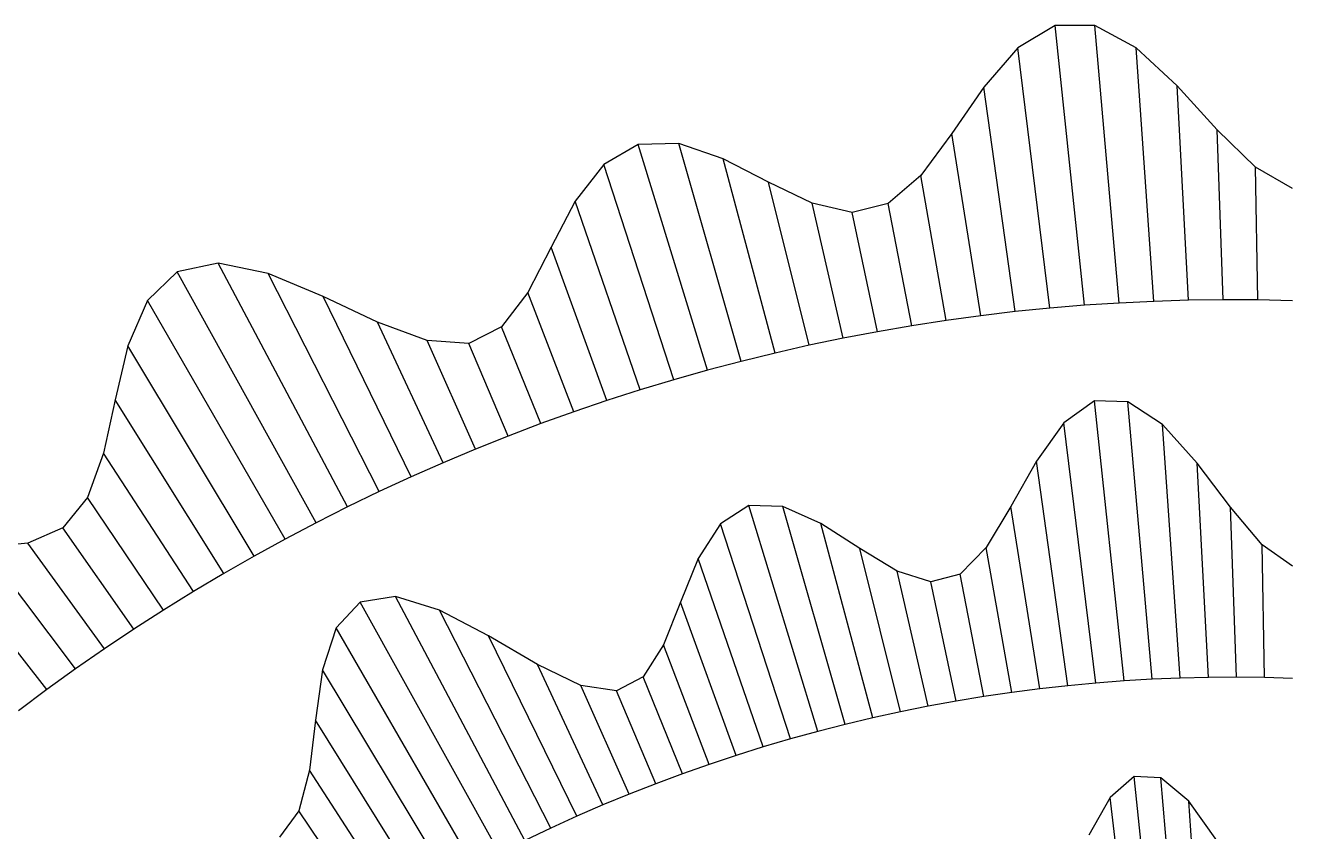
# Model space of a CAD drawing. Header units: metres. Extents: x -31.1 to 29.2, y -27.3 to 29.9.
# Drawn here: x -16.77 to -0.01, y 19.22 to 29.9 of the extents above; entities that cross this region are included whole.
import ezdxf

# ---------------------------------------------------------------- set-up
doc = ezdxf.new("R2010")
doc.units = ezdxf.units.M
for name, color, linetype in [('Fill', 3, 'Continuous'), ('Inner', 2, 'Continuous'), ('Outer', 1, 'Continuous')]:
    doc.layers.add(name, color=color, linetype=linetype)

msp = doc.modelspace()

# ---------------------------------------------------------------- linework, layer by layer
at = {"layer": 'Fill'}
for p, q in [((-2.753, 26.189), (-3.142, 29.895)), ((-2.294, 26.219), (-2.615, 29.894)), ((-3.211, 26.151), (-3.634, 29.597)), ((-1.835, 26.241), (-2.07, 29.599)), ((-3.669, 26.105), (-4.086, 29.076)), ((-1.376, 26.256), (-1.525, 29.092)), ((-0.917, 26.262), (-0.996, 28.513)), ((-7.297, 25.447), (-8.124, 28.33)), ((-4.126, 26.05), (-4.508, 28.462)), ((-7.744, 25.329), (-8.658, 28.318)), ((-8.189, 25.203), (-9.115, 28.053)), ((-6.848, 25.557), (-7.537, 28.13)), ((-0.458, 26.26), (-0.489, 28.018)), ((-4.582, 25.988), (-4.921, 27.907)), ((-6.397, 25.659), (-6.936, 27.821)), ((-8.632, 25.069), (-9.492, 27.566)), ((-5.946, 25.753), (-6.358, 27.541)), ((-5.038, 25.918), (-5.353, 27.537)), ((-5.492, 25.839), (-5.828, 27.419)), ((-9.073, 24.928), (-9.812, 26.957)), ((-12.506, 23.521), (-14.221, 26.746)), ((-12.922, 23.311), (-14.763, 26.633)), ((-12.087, 23.723), (-13.558, 26.61)), ((-9.512, 24.779), (-10.119, 26.36)), ((-13.333, 23.094), (-15.156, 26.251)), ((-11.666, 23.918), (-12.831, 26.307)), ((-11.24, 24.105), (-12.108, 25.965)), ((-9.948, 24.622), (-10.467, 25.906)), ((-13.742, 22.87), (-15.413, 25.651)), ((-10.812, 24.285), (-11.452, 25.721)), ((-10.382, 24.457), (-10.903, 25.685)), ((-14.146, 22.638), (-15.582, 24.936)), ((-2.23, 21.216), (-2.619, 24.923)), ((-1.858, 21.238), (-2.18, 24.913)), ((-2.602, 21.188), (-3.025, 24.635)), ((-1.486, 21.254), (-1.721, 24.611)), ((-14.546, 22.399), (-15.735, 24.23)), ((-2.973, 21.153), (-3.39, 24.124)), ((-1.114, 21.262), (-1.263, 24.098)), ((-14.943, 22.154), (-15.948, 23.644)), ((-6.282, 20.547), (-7.196, 23.537)), ((-5.919, 20.64), (-6.745, 23.524)), ((-3.344, 21.112), (-3.726, 23.524)), ((-0.743, 21.265), (-0.821, 23.516)), ((-6.644, 20.448), (-7.57, 23.297)), ((-5.554, 20.727), (-6.243, 23.3)), ((-15.335, 21.901), (-16.276, 23.245)), ((-16.486, 21.101), (-17.947, 22.972)), ((-16.107, 21.375), (-17.317, 22.98)), ((-15.723, 21.641), (-16.74, 23.041)), ((-5.188, 20.807), (-5.727, 22.969)), ((-3.714, 21.064), (-4.053, 22.983)), ((-0.371, 21.261), (-0.402, 23.019)), ((-7.004, 20.342), (-7.864, 22.839)), ((-4.821, 20.881), (-5.233, 22.669)), ((-4.084, 21.01), (-4.399, 22.629)), ((-4.453, 20.949), (-4.788, 22.528)), ((-10.159, 19.106), (-11.874, 22.332)), ((-10.497, 18.938), (-12.339, 22.26)), ((-9.818, 19.268), (-11.288, 22.155)), ((-7.363, 20.229), (-8.102, 22.259)), ((-10.833, 18.764), (-12.656, 21.921)), ((-9.474, 19.424), (-10.639, 21.813)), ((-7.72, 20.111), (-8.327, 21.693)), ((-11.166, 18.584), (-12.837, 21.365)), ((-9.127, 19.574), (-9.994, 21.433)), ((-8.779, 19.717), (-9.418, 21.154)), ((-8.075, 19.986), (-8.594, 21.27)), ((-8.428, 19.855), (-8.949, 21.083)), ((-11.496, 18.398), (-12.932, 20.696)), ((-11.823, 18.206), (-13.012, 20.036)), ((-1.707, 16.244), (-2.097, 19.95)), ((-1.422, 16.257), (-1.744, 19.932)), ((-1.992, 16.225), (-2.415, 19.672)), ((-1.137, 16.266), (-1.372, 19.623)), ((-12.147, 18.009), (-13.152, 19.498))]:
    msp.add_line(p, q, dxfattribs=at)
at = {"layer": 'Inner'}
for p, q in [((-3.211, 26.151), (-3.669, 26.105)), ((-2.753, 26.189), (-3.211, 26.151)), ((-2.294, 26.219), (-2.753, 26.189)), ((-1.835, 26.241), (-2.294, 26.219)), ((-1.376, 26.256), (-1.835, 26.241)), ((-0.917, 26.262), (-1.376, 26.256)), ((-0.458, 26.26), (-0.917, 26.262)), ((0, 26.25), (-0.458, 26.26)), ((-4.582, 25.988), (-5.038, 25.918)), ((-4.126, 26.05), (-4.582, 25.988)), ((-3.669, 26.105), (-4.126, 26.05)), ((-5.492, 25.839), (-5.946, 25.753)), ((-5.038, 25.918), (-5.492, 25.839)), ((-6.397, 25.659), (-6.848, 25.557)), ((-5.946, 25.753), (-6.397, 25.659)), ((-6.848, 25.557), (-7.297, 25.447)), ((-7.744, 25.329), (-8.189, 25.203)), ((-7.297, 25.447), (-7.744, 25.329)), ((-8.189, 25.203), (-8.632, 25.069)), ((-8.632, 25.069), (-9.073, 24.928)), ((-9.073, 24.928), (-9.512, 24.779)), ((-9.512, 24.779), (-9.948, 24.622)), ((-9.948, 24.622), (-10.382, 24.457)), ((-10.382, 24.457), (-10.812, 24.285)), ((-10.812, 24.285), (-11.24, 24.105)), ((-11.24, 24.105), (-11.666, 23.918)), ((-11.666, 23.918), (-12.087, 23.723)), ((-12.087, 23.723), (-12.506, 23.521)), ((-12.506, 23.521), (-12.922, 23.311)), ((-12.922, 23.311), (-13.333, 23.094)), ((-13.333, 23.094), (-13.742, 22.87)), ((-13.742, 22.87), (-14.146, 22.638)), ((-14.146, 22.638), (-14.546, 22.399)), ((-14.546, 22.399), (-14.943, 22.154)), ((-14.943, 22.154), (-15.335, 21.901)), ((-15.335, 21.901), (-15.723, 21.641)), ((-15.723, 21.641), (-16.107, 21.375)), ((-16.107, 21.375), (-16.486, 21.101)), ((-2.973, 21.153), (-3.344, 21.112)), ((-2.602, 21.188), (-2.973, 21.153)), ((-2.23, 21.216), (-2.602, 21.188)), ((-1.858, 21.238), (-2.23, 21.216)), ((-1.486, 21.254), (-1.858, 21.238)), ((-1.114, 21.262), (-1.486, 21.254)), ((-0.743, 21.265), (-1.114, 21.262)), ((-0.371, 21.261), (-0.743, 21.265)), ((0, 21.25), (-0.371, 21.261)), ((-16.486, 21.101), (-16.861, 20.821)), ((-4.084, 21.01), (-4.453, 20.949)), ((-3.714, 21.064), (-4.084, 21.01)), ((-3.344, 21.112), (-3.714, 21.064)), ((-5.188, 20.807), (-5.554, 20.727)), ((-4.821, 20.881), (-5.188, 20.807)), ((-4.453, 20.949), (-4.821, 20.881)), ((-5.919, 20.64), (-6.282, 20.547)), ((-5.554, 20.727), (-5.919, 20.64)), ((-6.644, 20.448), (-7.004, 20.342)), ((-6.282, 20.547), (-6.644, 20.448)), ((-7.004, 20.342), (-7.363, 20.229)), ((-7.363, 20.229), (-7.72, 20.111)), ((-8.075, 19.986), (-8.428, 19.855)), ((-7.72, 20.111), (-8.075, 19.986)), ((-8.428, 19.855), (-8.779, 19.717)), ((-8.779, 19.717), (-9.127, 19.574)), ((-9.127, 19.574), (-9.474, 19.424)), ((-9.474, 19.424), (-9.818, 19.268)), ((-9.818, 19.268), (-10.159, 19.106))]:
    msp.add_line(p, q, dxfattribs=at)
at = {"layer": 'Outer'}
for p, q in [((-3.142, 29.895), (-3.634, 29.597)), ((-2.615, 29.894), (-3.142, 29.895)), ((-2.07, 29.599), (-2.615, 29.894)), ((-3.634, 29.597), (-4.086, 29.076)), ((-1.525, 29.092), (-2.07, 29.599)), ((-4.086, 29.076), (-4.508, 28.462)), ((-0.996, 28.513), (-1.525, 29.092)), ((-0.489, 28.018), (-0.996, 28.513)), ((-8.124, 28.33), (-8.658, 28.318)), ((-7.537, 28.13), (-8.124, 28.33)), ((-4.508, 28.462), (-4.921, 27.907)), ((-8.658, 28.318), (-9.115, 28.053)), ((-9.115, 28.053), (-9.492, 27.566)), ((-6.936, 27.821), (-7.537, 28.13)), ((0, 27.736), (-0.489, 28.018)), ((-4.921, 27.907), (-5.353, 27.537)), ((-6.358, 27.541), (-6.936, 27.821)), ((-9.492, 27.566), (-9.812, 26.957)), ((-5.828, 27.419), (-6.358, 27.541)), ((-5.353, 27.537), (-5.828, 27.419)), ((-9.812, 26.957), (-10.119, 26.36)), ((-14.221, 26.746), (-14.763, 26.633)), ((-13.558, 26.61), (-14.221, 26.746)), ((-14.763, 26.633), (-15.156, 26.251)), ((-12.831, 26.307), (-13.558, 26.61)), ((-10.119, 26.36), (-10.467, 25.906)), ((-15.156, 26.251), (-15.413, 25.651)), ((-12.108, 25.965), (-12.831, 26.307)), ((-11.452, 25.721), (-12.108, 25.965)), ((-10.467, 25.906), (-10.903, 25.685)), ((-15.413, 25.651), (-15.582, 24.936)), ((-10.903, 25.685), (-11.452, 25.721)), ((-15.582, 24.936), (-15.735, 24.23)), ((-2.619, 24.923), (-3.025, 24.635)), ((-2.18, 24.913), (-2.619, 24.923)), ((-1.721, 24.611), (-2.18, 24.913)), ((-3.025, 24.635), (-3.39, 24.124)), ((-1.263, 24.098), (-1.721, 24.611)), ((-15.735, 24.23), (-15.948, 23.644)), ((-3.39, 24.124), (-3.726, 23.524)), ((-0.821, 23.516), (-1.263, 24.098)), ((-15.948, 23.644), (-16.276, 23.245)), ((-7.196, 23.537), (-7.57, 23.297)), ((-6.745, 23.524), (-7.196, 23.537)), ((-6.243, 23.3), (-6.745, 23.524)), ((-3.726, 23.524), (-4.053, 22.983)), ((-0.402, 23.019), (-0.821, 23.516)), ((-7.57, 23.297), (-7.864, 22.839)), ((-5.727, 22.969), (-6.243, 23.3)), ((-16.276, 23.245), (-16.74, 23.041)), ((-16.74, 23.041), (-17.317, 22.98)), ((-5.233, 22.669), (-5.727, 22.969)), ((-4.053, 22.983), (-4.399, 22.629)), ((0, 22.736), (-0.402, 23.019)), ((-7.864, 22.839), (-8.102, 22.259)), ((-4.788, 22.528), (-5.233, 22.669)), ((-4.399, 22.629), (-4.788, 22.528)), ((-11.874, 22.332), (-12.339, 22.26)), ((-11.288, 22.155), (-11.874, 22.332)), ((-12.339, 22.26), (-12.656, 21.921)), ((-10.639, 21.813), (-11.288, 22.155)), ((-8.102, 22.259), (-8.327, 21.693)), ((-12.656, 21.921), (-12.837, 21.365)), ((-9.994, 21.433), (-10.639, 21.813)), ((-8.327, 21.693), (-8.594, 21.27)), ((-12.837, 21.365), (-12.932, 20.696)), ((-9.418, 21.154), (-9.994, 21.433)), ((-8.949, 21.083), (-9.418, 21.154)), ((-8.594, 21.27), (-8.949, 21.083)), ((-12.932, 20.696), (-13.012, 20.036)), ((-13.012, 20.036), (-13.152, 19.498)), ((-2.097, 19.95), (-2.415, 19.672)), ((-1.744, 19.932), (-2.097, 19.95)), ((-1.372, 19.623), (-1.744, 19.932)), ((-2.415, 19.672), (-2.695, 19.173)), ((-1.001, 19.105), (-1.372, 19.623)), ((-13.152, 19.498), (-13.408, 19.149))]:
    msp.add_line(p, q, dxfattribs=at)

doc.saveas('drawing.dxf')
